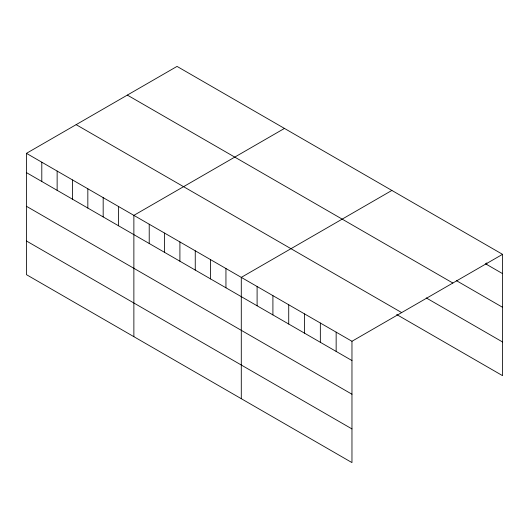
<?xml version="1.0" encoding="UTF-8"?>
<svg xmlns="http://www.w3.org/2000/svg" width="529" height="529" viewBox="0 0 529 529"><rect width="100%" height="100%" fill="white"/><g stroke="black" fill="none" stroke-linecap="round" stroke-linejoin="round"><path stroke-width="0.79" d="M26.45 153.344L351.964 341.278L351.964 462.597L26.45 274.663L26.45 153.344L177.036 66.403L502.55 254.337L502.55 375.656L396.69 314.537M284.457 128.421L133.87 215.363L133.87 336.682M391.877 190.44L241.29 277.381L241.29 398.694M351.964 341.278L502.55 254.337M485.364 263.693L502.55 273.612M456.494 280.694L502.55 307.283M127.344 95.094L452.857 283.028M426.248 297.926L502.55 341.979M76.143 124.659L401.656 312.586M26.45 172.619L351.964 360.553M26.45 206.297L351.964 394.224M26.45 240.986L351.964 428.92M486.74 262.88L486.74 264.487M336.153 332.152L336.153 351.428M320.343 323.021L320.343 342.296M304.532 313.895L304.532 333.171M288.722 304.77L288.722 324.039M272.911 295.638L272.911 314.914M257.101 286.513L257.101 305.782M225.943 268.52L225.943 287.796M210.595 259.666L210.595 278.935M195.254 250.806L195.254 270.074M179.906 241.945L179.906 261.22M164.559 233.084L164.559 252.359M149.218 224.223L149.218 243.499M118.522 206.502L118.522 225.777M103.175 197.648L103.175 216.916M87.834 188.787L87.834 208.062M72.486 179.926L72.486 199.202M57.139 171.065L57.139 190.341M41.798 162.205L41.798 181.48"/></g></svg>
